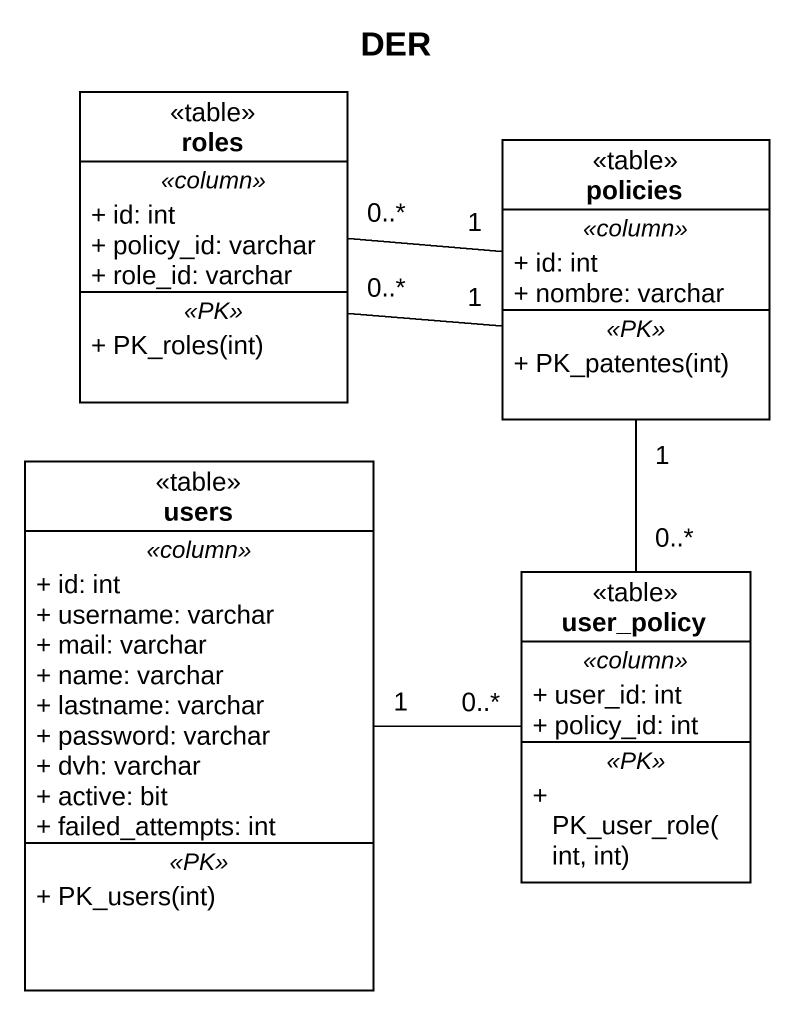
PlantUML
@startuml
title DER
hide circle
hide empty members
skinparam classAttributeIconSize 0
class roles <<table>> {
  .. <<column>> ..
  + id: int
  + policy_id: varchar
  + role_id: varchar
  .. <<PK>> ..
  + PK_roles(int)
}
class policies <<table>> {
  .. <<column>> ..
  + id: int
  + nombre: varchar
  .. <<PK>> ..
  + PK_patentes(int)
}
class users <<table>> {
  .. <<column>> ..
  + id: int
  + username: varchar
  + mail: varchar
  + name: varchar
  + lastname: varchar
  + password: varchar
  + dvh: varchar
  + active: bit
  + failed_attempts: int
  .. <<PK>> ..
  + PK_users(int)
}
class user_policy <<table>> {
  .. <<column>> ..
  + user_id: int
  + policy_id: int
  .. <<PK>> ..
  + PK_user_role(int, int)
}
policies "1" -left- "0..*" roles
policies "1" -left- "0..*" roles
user_policy "0..*" -up- "1" policies
user_policy "0..*" -left- "1" users
@enduml
